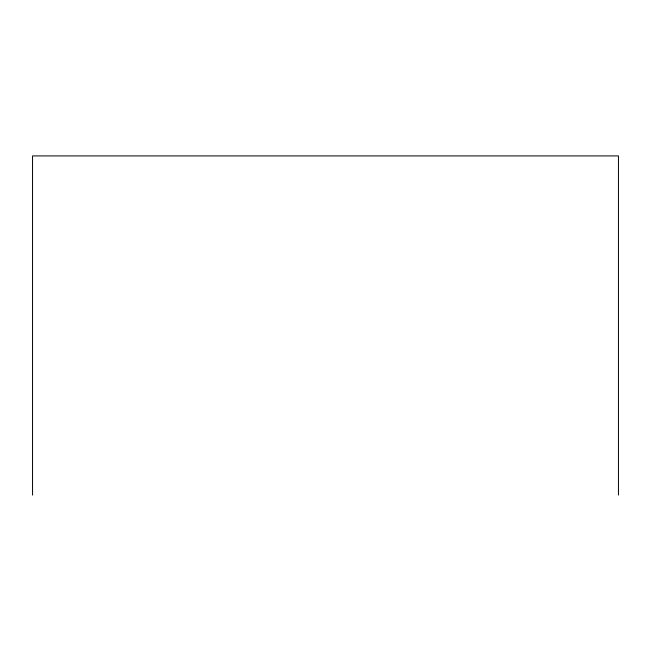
<?xml version="1.0" encoding="UTF-8"?>
<svg xmlns="http://www.w3.org/2000/svg" width="651" height="651" viewBox="0 0 651 651"><rect width="100%" height="100%" fill="white"/><g stroke="black" fill="none" stroke-linecap="round" stroke-linejoin="round"><path stroke-width="0.98" d="M618.45 495.085L618.45 155.915L32.55 155.915L32.55 495.085"/></g></svg>
